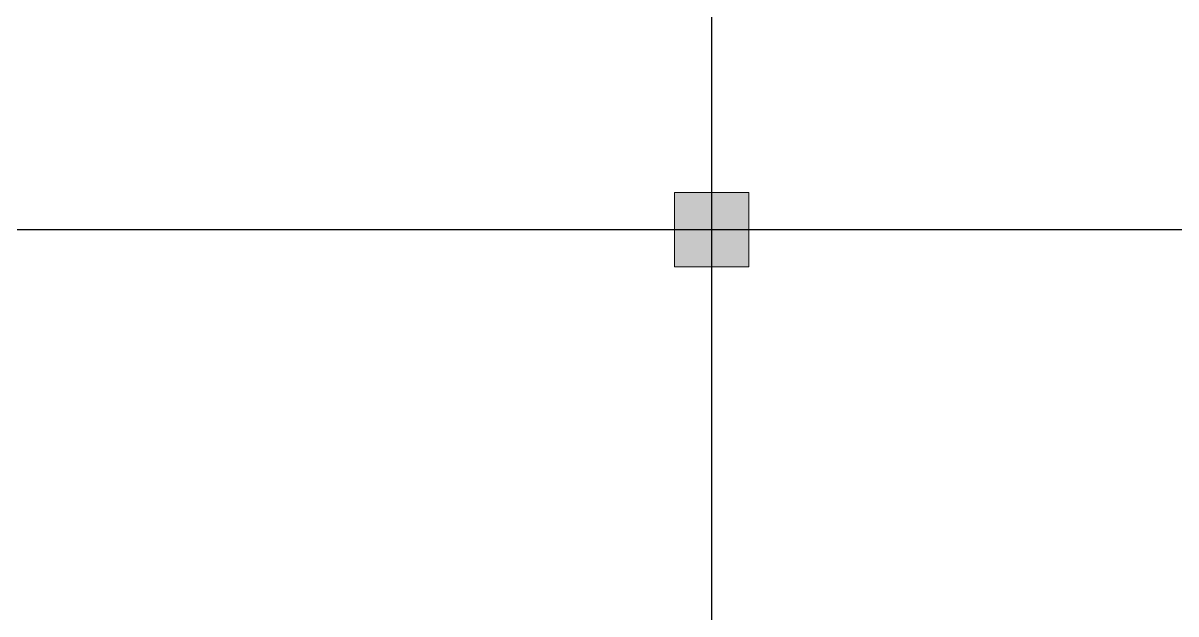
# Model space of a CAD drawing. Header units: millimetres. Extents: x 2659630 to 6742168, y -2425387 to -732288.
# Drawn here: x 3937961 to 3944147, y -1147251 to -1144078 of the extents above; entities that cross this region are included whole.
import ezdxf

# ---------------------------------------------------------------- set-up
doc = ezdxf.new("R2010")
doc.units = ezdxf.units.MM
doc.layers.add('A-hatch', color=253, linetype='Continuous', lineweight=0)
doc.layers.add('A-RCC', color=2, linetype='Continuous', lineweight=0)
doc.layers.add('A-LINE 08', color=8, linetype='Continuous')

msp = doc.modelspace()

# ---------------------------------------------------------------- hatches: boundary and pattern name
at = {"layer": 'A-hatch', "true_color": 0x939598}
h = msp.add_hatch(color=252, dxfattribs=at)
h.dxf.hatch_style = 1
h.paths.add_polyline_path([(3957560.646365943, -1134452.537597807), (3957110.646365951, -1134452.53525081), (3957110.644018973, -1134902.531091481), (3957560.644018966, -1134902.53343848)])
h.paths.add_polyline_path([(3953640.646365992, -1134452.517152842), (3953190.646365996, -1134452.514805844), (3953190.644019025, -1134902.510646517), (3953640.644019018, -1134902.512993516)])
h.paths.add_polyline_path([(3949720.646366042, -1134452.496707878), (3949270.646366051, -1134452.494360879), (3949270.644019074, -1134902.490201554), (3949720.644019066, -1134902.492548549)])
h.paths.add_polyline_path([(3945800.6463661, -1134452.476262912), (3945350.646366104, -1134452.473915915), (3945350.64401913, -1134902.469846768), (3945800.644019119, -1134902.472193768)])
h.paths.add_polyline_path([(3941880.646366148, -1134452.455817948), (3941430.646366159, -1134452.45347095), (3941430.645166586, -1134682.453470948), (3941880.645166579, -1134682.455817946)])
h.paths.add_polyline_path([(3937960.64636621, -1134452.435372984), (3937510.646366215, -1134452.433025985), (3937510.645166638, -1134682.433025982), (3937960.64516664, -1134682.435372981)])
h.paths.add_polyline_path([(3934340.64640822, -1134452.416492685), (3933890.646408227, -1134452.414145686), (3933890.645208652, -1134682.414145685), (3934340.645208645, -1134682.416492681)])
h.paths.add_polyline_path([(3930830.64645025, -1134452.394120821), (3930380.64645025, -1134452.391773821), (3930380.646450228, -1134452.395839099), (3930610.641185391, -1134682.392973373), (3930830.645250666, -1134682.394120816)])
h.paths.add_polyline_path([(3930380.646450228, -1134452.395839099), (3930380.645250672, -1134682.391773819), (3930610.641185391, -1134682.392973373)])
h.paths.add_polyline_path([(3930610.626944083, -1138192.392879304), (3930380.626944081, -1138192.391679727), (3930380.624597087, -1138642.391679723), (3930610.624597087, -1138642.392879299)])
h.paths.add_polyline_path([(3930610.591634815, -1144962.388812352), (3930380.591634816, -1144962.387612774), (3930380.589287817, -1145412.38761277), (3930610.589287817, -1145412.388812346)])
h.paths.add_polyline_path([(3930830.570981204, -1148922.394120623), (3930610.570887162, -1148922.3929732), (3930380.569781638, -1149152.391679577), (3930380.569781638, -1149152.391773622), (3930830.56978163, -1149152.394120621)])
h.paths.add_polyline_path([(3930610.570887162, -1148922.3929732), (3930380.570981209, -1148922.391773624), (3930380.569781638, -1149152.391679577)])
h.paths.add_polyline_path([(3934340.570939197, -1148922.41242721), (3933890.570939201, -1148922.410080213), (3933890.56973963, -1149152.410080211), (3934340.56973962, -1149152.412427207)])
h.paths.add_polyline_path([(3937960.570897191, -1148922.431307512), (3937510.570897195, -1148922.428960513), (3937510.569697618, -1149152.428960508), (3937960.569697614, -1149152.431307509)])
h.paths.add_polyline_path([(3945800.572128422, -1148702.472103402), (3945350.572128429, -1148702.469756403), (3945350.569781424, -1149152.471219631), (3945800.569781418, -1149152.473566631)])
h.paths.add_polyline_path([(3949720.572128371, -1148702.492548365), (3949270.572128377, -1148702.490201366), (3949270.569781377, -1149152.490295405), (3949720.569781373, -1149152.492642402)])
h.paths.add_polyline_path([(3953640.572128321, -1148702.512993329), (3953190.57212833, -1148702.51064633), (3953190.569781332, -1149152.510740369), (3953640.569781321, -1149152.513087368)])
h.paths.add_polyline_path([(3957560.572128271, -1148702.533438294), (3957110.572128276, -1148702.531091296), (3957110.569781276, -1149152.531185333), (3957560.569781273, -1149152.533532332)])
h.paths.add_polyline_path([(3941855.591420352, -1144987.447555278), (3941455.591420355, -1144987.445469056), (3941455.589334133, -1145387.445469051), (3941855.589334129, -1145387.447555272)])
h.paths.add_polyline_path([(3941855.615316493, -1138242.451622172), (3941455.615316496, -1138242.449535951), (3941455.613230274, -1138642.449535947), (3941855.613230268, -1138642.451622167)])
h.paths.add_polyline_path([(3937850.626943993, -1138192.430639903), (3937620.626943993, -1138192.429440327), (3937620.624596993, -1138642.429440321), (3937850.624596993, -1138642.430639896)])
h.paths.add_polyline_path([(3937850.590445138, -1145190.510984966), (3937850.491814694, -1145190.511000142), (3937850.56663579, -1145156.14345493), (3937850.454440559, -1145104.36075353), (3937850.590894456, -1145104.360732537), (3937850.59163472, -1144962.426666991), (3937620.591634729, -1144962.425467415), (3937620.589287727, -1145412.425467409), (3937850.589287725, -1145412.426666985)])
h.paths.add_polyline_path([(3934230.626370304, -1138302.415918924), (3934120.622784718, -1138192.411185872), (3934000.626944034, -1138192.410560027), (3934000.624597038, -1138642.410560022), (3934230.624597036, -1138642.411759598)])
h.paths.add_polyline_path([(3934230.626944034, -1138192.411759605), (3934120.622784716, -1138192.411185872), (3934230.626370304, -1138302.415918924)], flags=17)

# ---------------------------------------------------------------- linework, layer by layer
at = {"layer": 'A-LINE 08'}
for p, q in [((3941655.646450163, -1150652.45048535), (3941655.646450163, -1131087.559461655)), ((3927426.963802374, -1145187.402390884), (3959764.099472485, -1145187.402390884))]:
    msp.add_line(p, q, dxfattribs=at)
at = {"layer": 'A-RCC'}
for p, q in [((3941455.591420355, -1144987.445469056), (3941455.589334133, -1145387.445469051)), ((3941855.591420352, -1144987.447555278), (3941455.591420355, -1144987.445469056)), ((3941855.589334129, -1145387.447555272), (3941855.591420352, -1144987.447555278)), ((3941455.589334133, -1145387.445469051), (3941855.589334129, -1145387.447555272))]:
    msp.add_line(p, q, dxfattribs=at)

doc.saveas('drawing.dxf')
